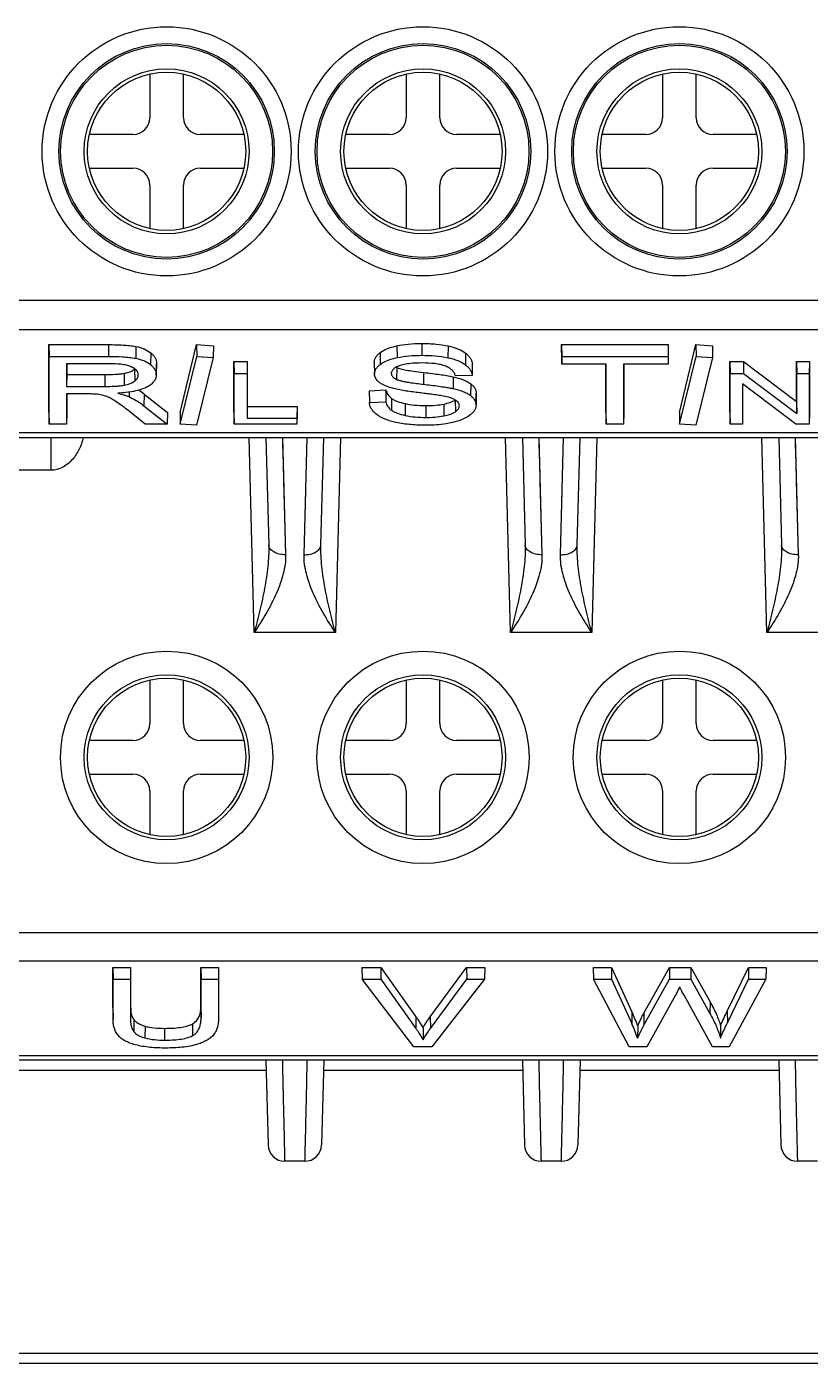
# Model space of a CAD drawing. Header units: millimetres. Extents: x 179 to 1020, y 292 to 886.
# Drawn here: x 363.58 to 386.87, y 593.04 to 632.74 of the extents above; entities that cross this region are included whole.
import ezdxf

# ---------------------------------------------------------------- set-up
doc = ezdxf.new("R2010")
doc.units = ezdxf.units.MM
doc.layers.add('TJ952-02-4P-T2SOLIDLINE', color=7, linetype='Continuous')
doc.layers.add('VF-51-P002SOLIDLINE', color=7, linetype='Continuous')

msp = doc.modelspace()

# ---------------------------------------------------------------- linework, layer by layer
at = {"layer": 'TJ952-02-4P-T2SOLIDLINE', "linetype": 'Continuous'}
for p, q in [((367.238, 631.337), (367.238, 630.041)), ((368.238, 630.041), (368.238, 631.337)), ((374.858, 631.337), (374.858, 630.041)), ((375.858, 630.041), (375.858, 631.337)), ((382.478, 631.337), (382.478, 630.041)), ((383.478, 630.041), (383.478, 631.337)), ((366.738, 629.541), (365.442, 629.541)), ((370.034, 629.541), (368.738, 629.541)), ((374.358, 629.541), (373.062, 629.541)), ((377.654, 629.541), (376.358, 629.541)), ((381.978, 629.541), (380.682, 629.541)), ((385.274, 629.541), (383.978, 629.541)), ((365.442, 628.541), (366.738, 628.541)), ((368.738, 628.541), (370.034, 628.541)), ((373.062, 628.541), (374.358, 628.541)), ((376.358, 628.541), (377.654, 628.541)), ((380.682, 628.541), (381.978, 628.541)), ((383.978, 628.541), (385.274, 628.541)), ((367.238, 628.041), (367.238, 626.745)), ((368.238, 626.745), (368.238, 628.041)), ((374.858, 628.041), (374.858, 626.745)), ((375.858, 626.745), (375.858, 628.041)), ((382.478, 628.041), (382.478, 626.745)), ((383.478, 626.745), (383.478, 628.041)), ((367.238, 613.337), (367.238, 612.041)), ((368.238, 612.041), (368.238, 613.337)), ((374.858, 613.337), (374.858, 612.041)), ((375.858, 612.041), (375.858, 613.337)), ((382.478, 613.337), (382.478, 612.041)), ((383.478, 612.041), (383.478, 613.337)), ((366.738, 611.541), (365.442, 611.541)), ((370.034, 611.541), (368.738, 611.541)), ((374.358, 611.541), (373.062, 611.541)), ((377.654, 611.541), (376.358, 611.541)), ((381.978, 611.541), (380.682, 611.541)), ((385.274, 611.541), (383.978, 611.541)), ((365.442, 610.541), (366.738, 610.541)), ((368.738, 610.541), (370.034, 610.541)), ((373.062, 610.541), (374.358, 610.541)), ((376.358, 610.541), (377.654, 610.541)), ((380.682, 610.541), (381.978, 610.541)), ((383.978, 610.541), (385.274, 610.541)), ((367.238, 610.041), (367.238, 608.745)), ((368.238, 608.745), (368.238, 610.041)), ((374.858, 610.041), (374.858, 608.745)), ((375.858, 608.745), (375.858, 610.041)), ((382.478, 610.041), (382.478, 608.745)), ((383.478, 608.745), (383.478, 610.041))]:
    msp.add_line(p, q, dxfattribs=at)
for centre, radius in [((367.738, 629.041), 2.45), ((367.738, 629.041), 2.35), ((375.358, 629.041), 2.45), ((375.358, 629.041), 2.35), ((382.978, 629.041), 2.45), ((382.978, 629.041), 2.35), ((367.738, 611.041), 2.45), ((367.738, 611.041), 2.35), ((375.358, 611.041), 2.45), ((375.358, 611.041), 2.35), ((382.978, 611.041), 2.45), ((382.978, 611.041), 2.35)]:
    msp.add_circle(centre, radius, dxfattribs=at)
for centre, start, end in [((366.738, 630.041), 270, 0), ((368.738, 630.041), 180, 270), ((374.358, 630.041), 270, 0), ((376.358, 630.041), 180, 270), ((381.978, 630.041), 270, 0), ((383.978, 630.041), 180, 270), ((366.738, 628.041), 0, 90), ((368.738, 628.041), 90, 180), ((374.358, 628.041), 0, 90), ((376.358, 628.041), 90, 180), ((381.978, 628.041), 0, 90), ((383.978, 628.041), 90, 180), ((366.738, 612.041), 270, 0), ((368.738, 612.041), 180, 270), ((374.358, 612.041), 270, 0), ((376.358, 612.041), 180, 270), ((381.978, 612.041), 270, 0), ((383.978, 612.041), 180, 270), ((366.738, 610.041), 0, 90), ((368.738, 610.041), 90, 180), ((374.358, 610.041), 0, 90), ((376.358, 610.041), 90, 180), ((381.978, 610.041), 0, 90), ((383.978, 610.041), 90, 180)]:
    msp.add_arc(centre, 0.5, start, end, dxfattribs=at)
at = {"layer": 'VF-51-P002SOLIDLINE', "linetype": 'Continuous'}
for p, q in [((352.743, 624.616), (402.86, 624.616)), ((353.033, 623.752), (402.573, 623.752)), ((375.319, 623.333), (375.319, 622.982)), ((364.238, 623.299), (366.012, 623.299)), ((364.238, 623.299), (364.244, 622.948)), ((364.238, 621.283), (364.238, 623.299)), ((364.244, 622.948), (366.012, 622.948)), ((364.244, 620.94), (364.244, 622.948)), ((366.012, 623.299), (366.012, 622.948)), ((366.825, 623.244), (366.823, 622.893)), ((367.268, 623.052), (367.263, 622.703)), ((368.138, 621.283), (368.629, 623.299)), ((368.145, 620.939), (368.635, 622.948)), ((368.629, 623.299), (369.126, 623.268)), ((368.629, 623.299), (368.635, 622.948)), ((369.119, 622.918), (368.629, 620.909)), ((368.635, 622.948), (369.119, 622.918)), ((369.126, 623.268), (369.119, 622.918)), ((374.083, 623.062), (374.088, 622.713)), ((374.585, 623.264), (374.587, 622.914)), ((376.102, 623.26), (376.1, 622.91)), ((376.625, 623.048), (376.62, 622.699)), ((379.478, 623.299), (382.649, 623.299)), ((379.478, 623.299), (379.484, 622.948)), ((379.478, 623.061), (379.478, 623.299)), ((379.478, 623.061), (379.484, 622.717)), ((379.484, 622.948), (382.643, 622.948)), ((379.484, 622.717), (379.484, 622.948)), ((382.649, 623.299), (382.643, 622.948)), ((382.649, 623.061), (382.643, 622.717)), ((382.643, 622.948), (382.643, 622.717)), ((382.649, 623.299), (382.649, 623.061)), ((382.978, 621.283), (383.469, 623.299)), ((382.985, 620.939), (383.475, 622.948)), ((383.469, 623.299), (383.966, 623.268)), ((383.469, 623.299), (383.475, 622.948)), ((383.959, 622.918), (383.469, 620.909)), ((383.475, 622.948), (383.959, 622.918)), ((383.966, 623.268), (383.959, 622.918)), ((366.034, 622.732), (364.762, 622.732)), ((364.762, 622.732), (364.762, 622.059)), ((364.768, 622.732), (364.768, 622.409)), ((366.784, 622.568), (366.789, 622.218)), ((367.436, 622.749), (367.43, 622.402)), ((367.43, 622.396), (367.436, 622.743)), ((369.738, 622.795), (370.135, 622.795)), ((369.738, 622.795), (369.744, 622.444)), ((369.738, 621.283), (369.738, 622.795)), ((370.135, 622.795), (370.129, 622.444)), ((370.135, 622.795), (370.135, 621.462)), ((373.911, 622.778), (373.917, 622.426)), ((373.911, 622.773), (373.911, 622.778)), ((374.576, 622.617), (374.573, 622.267)), ((376.822, 622.731), (376.816, 622.387)), ((380.802, 622.717), (379.484, 622.717)), ((380.796, 621.283), (380.796, 622.717)), ((380.802, 620.94), (380.802, 622.717)), ((382.643, 622.717), (381.319, 622.717)), ((381.319, 622.717), (381.319, 620.94)), ((381.326, 622.717), (381.326, 621.283)), ((384.478, 622.795), (384.886, 622.795)), ((384.478, 622.795), (384.484, 622.444)), ((384.478, 621.283), (384.478, 622.795)), ((384.886, 622.795), (384.883, 622.444)), ((384.886, 622.795), (386.461, 621.608)), ((386.461, 622.795), (386.842, 622.795)), ((386.461, 622.795), (386.467, 622.444)), ((386.461, 621.608), (386.461, 622.795)), ((386.842, 622.795), (386.836, 622.444)), ((386.842, 622.795), (386.842, 621.283)), ((364.768, 622.409), (364.762, 622.059)), ((364.768, 622.409), (365.905, 622.409)), ((365.905, 622.409), (365.905, 622.059)), ((366.473, 622.447), (366.475, 622.096)), ((366.896, 622.405), (366.896, 622.402)), ((369.744, 622.444), (370.129, 622.444)), ((369.744, 620.94), (369.744, 622.444)), ((370.129, 622.444), (370.129, 621.111)), ((373.917, 622.426), (373.917, 622.431)), ((374.415, 622.451), (374.415, 622.448)), ((375.374, 622.473), (375.372, 622.122)), ((376.259, 622.344), (376.257, 621.993)), ((376.816, 622.387), (376.32, 622.368)), ((376.775, 622.138), (376.77, 621.789)), ((384.484, 622.444), (384.883, 622.444)), ((384.484, 620.94), (384.484, 622.444)), ((386.438, 620.94), (384.853, 622.134)), ((384.853, 622.134), (384.853, 620.94)), ((384.859, 622.13), (384.859, 621.283)), ((384.883, 622.444), (386.467, 621.251)), ((386.467, 622.444), (386.836, 622.444)), ((386.467, 621.251), (386.467, 622.444)), ((386.836, 622.444), (386.836, 620.94)), ((364.762, 622.059), (365.905, 622.059)), ((365.382, 621.835), (364.762, 621.835)), ((364.762, 621.835), (364.762, 620.94)), ((364.768, 621.835), (364.768, 621.283)), ((366.625, 621.89), (366.624, 621.749)), ((367.068, 621.832), (367.063, 621.483)), ((367.068, 621.832), (367.764, 621.283)), ((373.758, 621.931), (374.258, 621.953)), ((373.758, 621.931), (373.765, 621.58)), ((374.258, 621.953), (374.252, 621.602)), ((376.942, 621.853), (376.936, 621.505)), ((376.936, 621.501), (376.942, 621.848)), ((367.101, 620.94), (366.573, 621.358)), ((367.063, 621.483), (367.752, 620.94)), ((370.135, 621.462), (370.129, 621.111)), ((370.135, 621.462), (371.613, 621.462)), ((371.613, 621.462), (371.607, 621.111)), ((371.613, 621.462), (371.613, 621.283)), ((373.765, 621.58), (374.252, 621.602)), ((374.421, 621.704), (374.417, 621.355)), ((374.825, 621.547), (374.823, 621.197)), ((375.439, 621.488), (375.439, 621.137)), ((375.974, 621.534), (375.976, 621.183)), ((376.318, 621.657), (376.322, 621.308)), ((376.438, 621.486), (376.438, 621.483)), ((376.438, 621.483), (376.438, 621.486)), ((386.461, 621.608), (386.467, 621.251)), ((364.238, 621.283), (364.244, 620.94)), ((364.762, 620.94), (364.244, 620.94)), ((364.768, 621.283), (364.762, 620.94)), ((367.752, 620.94), (367.101, 620.94)), ((367.764, 621.283), (367.752, 620.94)), ((368.138, 621.283), (368.145, 620.939)), ((368.629, 620.909), (368.145, 620.939)), ((369.738, 621.283), (369.744, 620.94)), ((371.607, 620.94), (369.744, 620.94)), ((370.129, 621.111), (371.607, 621.111)), ((371.613, 621.283), (371.607, 620.94)), ((371.607, 621.111), (371.607, 620.94)), ((380.796, 621.283), (380.802, 620.94)), ((381.319, 620.94), (380.802, 620.94)), ((381.326, 621.283), (381.319, 620.94)), ((382.978, 621.283), (382.985, 620.939)), ((383.469, 620.909), (382.985, 620.939)), ((384.478, 621.283), (384.484, 620.94)), ((384.853, 620.94), (384.484, 620.94)), ((384.859, 621.283), (384.853, 620.94)), ((386.836, 620.94), (386.438, 620.94)), ((386.842, 621.283), (386.836, 620.94)), ((351.477, 620.541), (405.55, 620.541)), ((404.919, 620.677), (353.243, 620.677)), ((364.299, 620.541), (364.299, 619.567)), ((370.342, 614.751), (370.191, 620.542)), ((370.691, 620.541), (370.774, 617.351)), ((371.178, 620.541), (371.274, 617.057)), ((371.823, 617.057), (371.919, 620.541)), ((372.322, 617.351), (372.406, 620.541)), ((372.906, 620.542), (372.754, 614.751)), ((377.962, 614.751), (377.811, 620.542)), ((378.311, 620.541), (378.394, 617.351)), ((378.798, 620.541), (378.894, 617.057)), ((379.443, 617.057), (379.539, 620.541)), ((379.942, 617.351), (380.026, 620.541)), ((380.526, 620.542), (380.374, 614.751)), ((385.582, 614.751), (385.431, 620.542)), ((385.931, 620.541), (386.014, 617.351)), ((386.418, 620.541), (386.514, 617.057)), ((371.914, 620.374), (371.917, 620.468)), ((379.534, 620.374), (379.537, 620.468)), ((364.299, 619.567), (359.084, 619.567)), ((371.865, 618.587), (371.875, 618.949)), ((379.485, 618.587), (379.495, 618.949)), ((371.833, 617.437), (371.865, 618.587)), ((379.453, 617.437), (379.485, 618.587)), ((371.242, 618.191), (371.274, 617.057)), ((378.862, 618.191), (378.894, 617.057)), ((386.482, 618.191), (386.514, 617.057)), ((372.754, 614.751), (370.342, 614.751)), ((380.374, 614.751), (377.962, 614.751)), ((387.994, 614.751), (385.582, 614.751)), ((359.564, 605.834), (405.05, 605.834)), ((359.564, 604.997), (405.05, 604.997)), ((366.138, 604.799), (366.668, 604.799)), ((366.138, 604.799), (366.144, 604.448)), ((366.138, 603.634), (366.138, 604.799)), ((366.668, 604.799), (366.662, 604.448)), ((366.668, 604.799), (366.668, 603.636)), ((368.755, 604.799), (369.284, 604.799)), ((368.755, 604.799), (368.761, 604.448)), ((368.755, 603.636), (368.755, 604.799)), ((369.284, 604.799), (369.278, 604.448)), ((369.284, 604.799), (369.284, 603.634)), ((373.535, 604.799), (374.108, 604.799)), ((373.535, 604.799), (373.545, 604.448)), ((374.108, 604.799), (374.104, 604.448)), ((374.108, 604.799), (375.148, 603.335)), ((375.574, 603.335), (376.654, 604.799)), ((376.654, 604.799), (377.194, 604.799)), ((376.654, 604.799), (376.658, 604.448)), ((377.194, 604.799), (377.185, 604.448)), ((380.418, 604.799), (380.961, 604.799)), ((380.418, 604.799), (380.427, 604.448)), ((380.961, 604.799), (380.957, 604.448)), ((380.961, 604.799), (381.57, 603.478)), ((381.919, 603.438), (382.68, 604.799)), ((382.68, 604.799), (383.319, 604.799)), ((382.68, 604.799), (382.685, 604.448)), ((383.319, 604.799), (383.314, 604.448)), ((383.319, 604.799), (383.892, 603.779)), ((384.402, 603.504), (385.029, 604.799)), ((385.029, 604.799), (385.562, 604.799)), ((385.029, 604.799), (385.034, 604.448)), ((385.562, 604.799), (385.553, 604.448)), ((366.144, 604.448), (366.662, 604.448)), ((366.144, 603.287), (366.144, 604.448)), ((366.662, 604.448), (366.662, 603.288)), ((368.761, 604.448), (369.278, 604.448)), ((368.761, 603.288), (368.761, 604.448)), ((369.278, 604.448), (369.278, 603.287)), ((373.545, 604.448), (374.104, 604.448)), ((375.089, 602.44), (373.545, 604.448)), ((374.104, 604.448), (375.142, 602.986)), ((375.579, 602.986), (376.658, 604.448)), ((377.185, 604.448), (375.624, 602.44)), ((376.658, 604.448), (377.185, 604.448)), ((380.427, 604.448), (380.957, 604.448)), ((381.484, 602.44), (380.427, 604.448)), ((380.957, 604.448), (381.564, 603.129)), ((381.925, 603.089), (382.685, 604.448)), ((382.685, 604.448), (383.314, 604.448)), ((383.314, 604.448), (383.886, 603.43)), ((384.408, 603.156), (385.034, 604.448)), ((385.553, 604.448), (384.46, 602.44)), ((385.034, 604.448), (385.553, 604.448)), ((382.863, 603.973), (382.016, 602.44)), ((383.959, 602.44), (383.117, 603.973)), ((366.138, 603.634), (366.145, 603.263)), ((366.139, 603.611), (366.138, 603.634)), ((366.668, 603.636), (366.662, 603.288)), ((368.755, 603.636), (368.761, 603.288)), ((369.284, 603.634), (369.278, 603.287)), ((369.284, 603.634), (369.284, 603.612)), ((381.57, 603.478), (381.564, 603.129)), ((383.892, 603.779), (383.886, 603.43)), ((384.402, 603.504), (384.408, 603.156)), ((366.145, 603.263), (366.144, 603.287)), ((366.763, 603.248), (366.758, 602.899)), ((368.507, 603.123), (368.511, 602.773)), ((369.278, 603.287), (369.278, 603.264)), ((375.148, 603.335), (375.142, 602.986)), ((375.574, 603.335), (375.579, 602.986)), ((381.739, 603.065), (381.738, 602.703)), ((381.919, 603.438), (381.925, 603.089)), ((384.203, 603.065), (384.202, 602.7)), ((367.095, 603.057), (367.093, 602.706)), ((367.674, 602.99), (367.674, 602.639)), ((375.358, 603.005), (375.358, 602.646)), ((375.624, 602.44), (375.089, 602.44)), ((382.016, 602.44), (381.484, 602.44)), ((384.46, 602.44), (383.959, 602.44)), ((405.05, 602.177), (359.662, 602.177)), ((405.05, 602.041), (359.662, 602.041)), ((370.691, 602.041), (370.756, 599.528)), ((372.406, 602.041), (372.34, 599.528)), ((378.311, 602.041), (378.376, 599.528)), ((380.026, 602.041), (379.96, 599.528)), ((385.931, 602.041), (385.996, 599.528)), ((354.6, 601.749), (370.698, 601.749)), ((372.398, 601.749), (378.318, 601.749)), ((380.018, 601.749), (385.938, 601.749)), ((371.84, 599.041), (371.256, 599.041)), ((379.46, 599.041), (378.876, 599.041)), ((387.08, 599.041), (386.496, 599.041)), ((393.137, 593.333), (344.822, 593.333)), ((342.05, 593.041), (393.137, 593.041))]:
    msp.add_line(p, q, dxfattribs=at)
for points in [[(371.183, 620.371), (371.192, 620.04), (371.198, 619.808)], [(378.803, 620.371), (378.812, 620.04), (378.818, 619.808)], [(386.423, 620.371), (386.432, 620.04), (386.438, 619.808)], [(371.198, 619.808), (371.214, 619.23), (371.223, 618.898), (371.242, 618.191)], [(378.818, 619.808), (378.834, 619.23), (378.843, 618.898), (378.862, 618.191)], [(386.438, 619.808), (386.454, 619.23), (386.463, 618.898), (386.482, 618.191)]]:
    msp.add_lwpolyline(points, dxfattribs=at)
for centre, radius in [((367.738, 629.041), 3.701), ((375.358, 629.041), 3.701), ((382.978, 629.041), 3.701), ((367.738, 629.041), 3.201), ((367.738, 629.041), 3.15), ((375.358, 629.041), 3.201), ((375.358, 629.041), 3.15), ((382.978, 629.041), 3.201), ((382.978, 629.041), 3.15)]:
    msp.add_circle(centre, radius, dxfattribs=at)
for centre, radius, start, end in [((366.512, 622.919), 0.445, 307.7675, 309.6266), ((374.805, 623.119), 0.552, 243.1515, 245.4738), ((374.86, 622.07), 0.634, 116.9536, 117.5363), ((366.713, 622.402), 0.183, 0.9514, 12.9688), ((374.557, 622.448), 0.142, 165.6035, 179.0056), ((365.628, 619.965), 2.358, 52.356, 57.2086), ((376.285, 621.483), 0.154, 0.988, 13.848), ((376.645, 621.505), 0.291, 359.9608, 8.1626), ((376.819, 601.288), 5.231, 19.8595, 24.7433), ((376.808, 600.938), 5.236, 19.6957, 24.7392), ((371.256, 599.541), 0.5, 181.5, 270), ((371.84, 599.541), 0.5, 270, 358.5), ((378.876, 599.541), 0.5, 181.5, 270), ((379.46, 599.541), 0.5, 270, 358.5), ((386.496, 599.541), 0.5, 181.5, 270)]:
    msp.add_arc(centre, radius, start, end, dxfattribs=at)
for centre in [(367.738, 611.04), (375.358, 611.04), (382.978, 611.04)]:
    msp.add_ellipse(centre, major_axis=(0, 3.155), ratio=1, dxfattribs=at)
for points, knots in [([(374.585, 623.264), (374.696, 623.287), (374.94, 623.323), (375.186, 623.333), (375.319, 623.333)], [0, 0, 0, 0, 0.459211, 1, 1, 1, 1]), ([(375.319, 623.333), (375.464, 623.333), (375.727, 623.323), (375.987, 623.285), (376.102, 623.26)], [0, 0, 0, 0, 0.553545, 1, 1, 1, 1]), ([(366.012, 623.299), (366.156, 623.299), (366.365, 623.295), (366.636, 623.273), (366.763, 623.256), (366.825, 623.244)], [0, 0, 0, 0, 0.529805, 0.767173, 1, 1, 1, 1]), ([(366.012, 622.948), (366.149, 622.948), (366.354, 622.944), (366.624, 622.924), (366.758, 622.906), (366.823, 622.893)], [0, 0, 0, 0, 0.504496, 0.754767, 1, 1, 1, 1]), ([(366.825, 623.244), (366.909, 623.228), (367.066, 623.184), (367.209, 623.101), (367.268, 623.052)], [0, 0, 0, 0, 0.525005, 1, 1, 1, 1]), ([(367.268, 623.052), (367.294, 623.031), (367.341, 622.986), (367.396, 622.911), (367.429, 622.831), (367.436, 622.776), (367.436, 622.749)], [0, 0, 0, 0, 0.282567, 0.53893, 0.774792, 1, 1, 1, 1]), ([(373.911, 622.778), (373.911, 622.803), (373.918, 622.854), (373.952, 622.929), (374.008, 623), (374.056, 623.042), (374.083, 623.062)], [0, 0, 0, 0, 0.215828, 0.447717, 0.707133, 1, 1, 1, 1]), ([(374.083, 623.062), (374.145, 623.11), (374.308, 623.195), (374.484, 623.243), (374.585, 623.264)], [0, 0, 0, 0, 0.430255, 1, 1, 1, 1]), ([(374.088, 622.713), (374.154, 622.764), (374.317, 622.846), (374.492, 622.894), (374.587, 622.914)], [0, 0, 0, 0, 0.46097, 1, 1, 1, 1]), ([(374.587, 622.914), (374.706, 622.938), (374.949, 622.973), (375.195, 622.982), (375.319, 622.982)], [0, 0, 0, 0, 0.49302, 1, 1, 1, 1]), ([(375.319, 622.982), (375.452, 622.982), (375.714, 622.973), (375.974, 622.937), (376.1, 622.91)], [0, 0, 0, 0, 0.507012, 1, 1, 1, 1]), ([(376.102, 623.26), (376.207, 623.238), (376.391, 623.187), (376.56, 623.098), (376.625, 623.048)], [0, 0, 0, 0, 0.569446, 1, 1, 1, 1]), ([(376.625, 623.048), (376.653, 623.027), (376.703, 622.982), (376.765, 622.905), (376.807, 622.821), (376.82, 622.761), (376.822, 622.731)], [0, 0, 0, 0, 0.271859, 0.52636, 0.766355, 1, 1, 1, 1]), ([(366.686, 622.639), (366.64, 622.66), (366.537, 622.691), (366.319, 622.726), (366.148, 622.732), (366.034, 622.732)], [0, 0, 0, 0, 0.230165, 0.480756, 1, 1, 1, 1]), ([(366.473, 622.447), (366.535, 622.458), (366.644, 622.485), (366.745, 622.537), (366.784, 622.568)], [0, 0, 0, 0, 0.561923, 1, 1, 1, 1]), ([(366.828, 622.549), (366.819, 622.558), (366.776, 622.594), (366.726, 622.621), (366.686, 622.639)], [0, 0, 0, 0, 0.22724, 1, 1, 1, 1]), ([(366.823, 622.893), (366.909, 622.877), (367.066, 622.832), (367.207, 622.75), (367.263, 622.703)], [0, 0, 0, 0, 0.544892, 1, 1, 1, 1]), ([(366.892, 622.443), (366.887, 622.462), (366.871, 622.501), (366.844, 622.534), (366.828, 622.549)], [0, 0, 0, 0, 0.470344, 1, 1, 1, 1]), ([(367.263, 622.703), (367.289, 622.681), (367.336, 622.637), (367.39, 622.562), (367.423, 622.483), (367.43, 622.428), (367.43, 622.402)], [0, 0, 0, 0, 0.283937, 0.540686, 0.776007, 1, 1, 1, 1]), ([(373.917, 622.431), (373.917, 622.456), (373.925, 622.508), (373.959, 622.582), (374.015, 622.652), (374.062, 622.693), (374.088, 622.713)], [0, 0, 0, 0, 0.22077, 0.45497, 0.713294, 1, 1, 1, 1]), ([(374.567, 622.633), (374.548, 622.623), (374.514, 622.603), (374.469, 622.567), (374.436, 622.528), (374.423, 622.498), (374.42, 622.484)], [0, 0, 0, 0, 0.293176, 0.557225, 0.790833, 1, 1, 1, 1]), ([(374.636, 622.664), (374.631, 622.662), (374.609, 622.653), (374.588, 622.644), (374.572, 622.636)], [0, 0, 0, 0, 0.255918, 1, 1, 1, 1]), ([(374.576, 622.617), (374.594, 622.609), (374.634, 622.595), (374.726, 622.57), (374.874, 622.54), (375.1, 622.506), (375.273, 622.484), (375.374, 622.473)], [0, 0, 0, 0, 0.071469, 0.155546, 0.35286, 0.627675, 1, 1, 1, 1]), ([(375.341, 622.754), (375.218, 622.754), (375.035, 622.749), (374.8, 622.715), (374.688, 622.685), (374.636, 622.664)], [0, 0, 0, 0, 0.515952, 0.766743, 1, 1, 1, 1]), ([(376.039, 622.656), (375.989, 622.677), (375.879, 622.709), (375.645, 622.747), (375.463, 622.754), (375.341, 622.754)], [0, 0, 0, 0, 0.231796, 0.481868, 1, 1, 1, 1]), ([(376.32, 622.368), (376.314, 622.396), (376.293, 622.454), (376.236, 622.533), (376.15, 622.604), (376.079, 622.64), (376.039, 622.656)], [0, 0, 0, 0, 0.205761, 0.432309, 0.694405, 1, 1, 1, 1]), ([(376.1, 622.91), (376.199, 622.889), (376.381, 622.839), (376.551, 622.752), (376.62, 622.699)], [0, 0, 0, 0, 0.539083, 1, 1, 1, 1]), ([(376.62, 622.699), (376.649, 622.677), (376.7, 622.631), (376.761, 622.554), (376.801, 622.472), (376.813, 622.415), (376.816, 622.387)], [0, 0, 0, 0, 0.285038, 0.542326, 0.77764, 1, 1, 1, 1]), ([(365.905, 622.409), (366.005, 622.409), (366.151, 622.412), (366.34, 622.427), (366.429, 622.439), (366.473, 622.447)], [0, 0, 0, 0, 0.526068, 0.765187, 1, 1, 1, 1]), ([(366.475, 622.096), (366.535, 622.107), (366.645, 622.134), (366.748, 622.186), (366.789, 622.218)], [0, 0, 0, 0, 0.541475, 1, 1, 1, 1]), ([(366.789, 622.218), (366.805, 622.231), (366.836, 622.258), (366.871, 622.303), (366.892, 622.352), (366.896, 622.385), (366.896, 622.402)], [0, 0, 0, 0, 0.286573, 0.544125, 0.778258, 1, 1, 1, 1]), ([(367.43, 622.396), (367.429, 622.363), (367.417, 622.295), (367.363, 622.198), (367.273, 622.112), (367.198, 622.065), (367.156, 622.043)], [0, 0, 0, 0, 0.209603, 0.437179, 0.698743, 1, 1, 1, 1]), ([(374.055, 622.181), (374.034, 622.198), (373.995, 622.234), (373.95, 622.295), (373.924, 622.36), (373.918, 622.404), (373.917, 622.426)], [0, 0, 0, 0, 0.285229, 0.541736, 0.776443, 1, 1, 1, 1]), ([(374.48, 621.994), (374.4, 622.016), (374.284, 622.053), (374.143, 622.12), (374.082, 622.16), (374.055, 622.181)], [0, 0, 0, 0, 0.535457, 0.779113, 1, 1, 1, 1]), ([(374.415, 622.448), (374.415, 622.431), (374.422, 622.394), (374.454, 622.344), (374.506, 622.3), (374.549, 622.277), (374.573, 622.267)], [0, 0, 0, 0, 0.20364, 0.428393, 0.692934, 1, 1, 1, 1]), ([(374.573, 622.267), (374.586, 622.26), (374.616, 622.249), (374.677, 622.231), (374.758, 622.212), (374.858, 622.193), (374.993, 622.171), (375.165, 622.147), (375.303, 622.13), (375.372, 622.122)], [0, 0, 0, 0, 0.055821, 0.114626, 0.236537, 0.361349, 0.487691, 0.742891, 1, 1, 1, 1]), ([(375.372, 622.122), (375.447, 622.113), (375.597, 622.096), (375.82, 622.067), (376.004, 622.04), (376.15, 622.015), (376.222, 622.001), (376.257, 621.993)], [0, 0, 0, 0, 0.252642, 0.504367, 0.75439, 0.878139, 1, 1, 1, 1]), ([(375.374, 622.473), (375.463, 622.462), (375.624, 622.443), (375.853, 622.413), (376.06, 622.383), (376.194, 622.359), (376.259, 622.344)], [0, 0, 0, 0, 0.300362, 0.544745, 0.77431, 1, 1, 1, 1]), ([(376.259, 622.344), (376.358, 622.321), (376.499, 622.281), (376.67, 622.206), (376.743, 622.162), (376.775, 622.138)], [0, 0, 0, 0, 0.545103, 0.783692, 1, 1, 1, 1]), ([(376.775, 622.138), (376.8, 622.119), (376.846, 622.08), (376.901, 622.01), (376.935, 621.933), (376.942, 621.879), (376.942, 621.853)], [0, 0, 0, 0, 0.275384, 0.529877, 0.767823, 1, 1, 1, 1]), ([(365.677, 621.824), (365.652, 621.826), (365.603, 621.83), (365.505, 621.834), (365.431, 621.835), (365.382, 621.835)], [0, 0, 0, 0, 0.248383, 0.498529, 1, 1, 1, 1]), ([(365.919, 621.77), (365.9, 621.777), (365.821, 621.8), (365.739, 621.816), (365.677, 621.824)], [0, 0, 0, 0, 0.240116, 1, 1, 1, 1]), ([(365.905, 622.059), (366.001, 622.059), (366.145, 622.061), (366.335, 622.075), (366.429, 622.087), (366.475, 622.096)], [0, 0, 0, 0, 0.504145, 0.754342, 1, 1, 1, 1]), ([(366.189, 621.635), (366.149, 621.661), (366.062, 621.713), (365.969, 621.754), (365.919, 621.77)], [0, 0, 0, 0, 0.477521, 1, 1, 1, 1]), ([(367.156, 622.043), (367.097, 622.011), (366.965, 621.959), (366.751, 621.908), (366.522, 621.874), (366.365, 621.86), (366.285, 621.855)], [0, 0, 0, 0, 0.225053, 0.473304, 0.733804, 1, 1, 1, 1]), ([(366.285, 621.855), (366.345, 621.841), (366.432, 621.818), (366.545, 621.782), (366.598, 621.761), (366.624, 621.749)], [0, 0, 0, 0, 0.514431, 0.762969, 1, 1, 1, 1]), ([(366.624, 621.749), (366.665, 621.73), (366.819, 621.654), (366.963, 621.559), (367.063, 621.483)], [0, 0, 0, 0, 0.266041, 1, 1, 1, 1]), ([(374.258, 621.953), (374.268, 621.906), (374.306, 621.81), (374.378, 621.736), (374.421, 621.704)], [0, 0, 0, 0, 0.470989, 1, 1, 1, 1]), ([(375.252, 621.869), (375.121, 621.885), (374.925, 621.91), (374.668, 621.952), (374.542, 621.978), (374.48, 621.994)], [0, 0, 0, 0, 0.506307, 0.756122, 1, 1, 1, 1]), ([(375.964, 621.771), (375.935, 621.776), (375.877, 621.786), (375.759, 621.804), (375.61, 621.824), (375.431, 621.847), (375.312, 621.862), (375.252, 621.869)], [0, 0, 0, 0, 0.123213, 0.247564, 0.497605, 0.748547, 1, 1, 1, 1]), ([(376.327, 621.65), (376.303, 621.666), (376.248, 621.693), (376.128, 621.736), (376.031, 621.758), (375.964, 621.771)], [0, 0, 0, 0, 0.224188, 0.470871, 1, 1, 1, 1]), ([(376.257, 621.993), (376.354, 621.971), (376.493, 621.932), (376.663, 621.858), (376.738, 621.813), (376.77, 621.789)], [0, 0, 0, 0, 0.534603, 0.778901, 1, 1, 1, 1]), ([(376.77, 621.789), (376.814, 621.756), (376.871, 621.702), (376.918, 621.613), (376.93, 621.569), (376.933, 621.547)], [0, 0, 0, 0, 0.542077, 0.778242, 1, 1, 1, 1]), ([(366.573, 621.358), (366.512, 621.406), (366.387, 621.502), (366.257, 621.592), (366.189, 621.635)], [0, 0, 0, 0, 0.491656, 1, 1, 1, 1]), ([(373.981, 621.223), (373.949, 621.248), (373.89, 621.3), (373.821, 621.389), (373.778, 621.483), (373.766, 621.549), (373.765, 621.58)], [0, 0, 0, 0, 0.28599, 0.543435, 0.778088, 1, 1, 1, 1]), ([(374.252, 621.602), (374.262, 621.557), (374.3, 621.461), (374.373, 621.387), (374.417, 621.355)], [0, 0, 0, 0, 0.46038, 1, 1, 1, 1]), ([(374.417, 621.355), (374.443, 621.335), (374.501, 621.3), (374.636, 621.243), (374.746, 621.213), (374.823, 621.197)], [0, 0, 0, 0, 0.220681, 0.464872, 1, 1, 1, 1]), ([(374.421, 621.704), (374.447, 621.685), (374.504, 621.651), (374.637, 621.594), (374.748, 621.564), (374.825, 621.547)], [0, 0, 0, 0, 0.217178, 0.456343, 1, 1, 1, 1]), ([(374.825, 621.547), (374.915, 621.527), (375.119, 621.497), (375.325, 621.488), (375.439, 621.488)], [0, 0, 0, 0, 0.447995, 1, 1, 1, 1]), ([(375.439, 621.488), (375.538, 621.488), (375.717, 621.495), (375.895, 621.519), (375.974, 621.534)], [0, 0, 0, 0, 0.553199, 1, 1, 1, 1]), ([(375.974, 621.534), (376.039, 621.547), (376.157, 621.576), (376.27, 621.625), (376.316, 621.656)], [0, 0, 0, 0, 0.54278, 1, 1, 1, 1]), ([(376.322, 621.308), (376.34, 621.32), (376.372, 621.345), (376.41, 621.388), (376.433, 621.435), (376.438, 621.467), (376.438, 621.483)], [0, 0, 0, 0, 0.29132, 0.550961, 0.78313, 1, 1, 1, 1]), ([(376.434, 621.52), (376.428, 621.545), (376.399, 621.597), (376.353, 621.633), (376.327, 621.65)], [0, 0, 0, 0, 0.451827, 1, 1, 1, 1]), ([(376.936, 621.501), (376.936, 621.474), (376.927, 621.419), (376.889, 621.341), (376.83, 621.268), (376.781, 621.225), (376.754, 621.204)], [0, 0, 0, 0, 0.220913, 0.455999, 0.714625, 1, 1, 1, 1]), ([(374.554, 620.985), (374.445, 621.008), (374.243, 621.065), (374.057, 621.164), (373.981, 621.223)], [0, 0, 0, 0, 0.539683, 1, 1, 1, 1]), ([(375.464, 620.905), (375.309, 620.905), (375.005, 620.915), (374.701, 620.954), (374.554, 620.985)], [0, 0, 0, 0, 0.506652, 1, 1, 1, 1]), ([(374.823, 621.197), (374.922, 621.175), (375.127, 621.145), (375.334, 621.137), (375.439, 621.137)], [0, 0, 0, 0, 0.492523, 1, 1, 1, 1]), ([(375.439, 621.137), (375.53, 621.137), (375.71, 621.143), (375.889, 621.166), (375.976, 621.183)], [0, 0, 0, 0, 0.506021, 1, 1, 1, 1]), ([(376.23, 620.984), (376.169, 620.97), (375.917, 620.922), (375.658, 620.905), (375.464, 620.905)], [0, 0, 0, 0, 0.242975, 1, 1, 1, 1]), ([(375.976, 621.183), (376.04, 621.196), (376.16, 621.225), (376.275, 621.275), (376.322, 621.308)], [0, 0, 0, 0, 0.533795, 1, 1, 1, 1]), ([(376.754, 621.204), (376.685, 621.15), (376.514, 621.059), (376.33, 621.006), (376.23, 620.984)], [0, 0, 0, 0, 0.461031, 1, 1, 1, 1]), ([(365.256, 620.539), (365.231, 620.42), (365.154, 620.185), (364.984, 619.927), (364.806, 619.757), (364.653, 619.654), (364.482, 619.585), (364.36, 619.567), (364.299, 619.567)], [0, 0, 0, 0, 0.249932, 0.49969, 0.624858, 0.749988, 0.875041, 1, 1, 1, 1]), ([(370.774, 617.351), (370.78, 617.137), (370.755, 616.704), (370.654, 616.056), (370.512, 615.404), (370.4, 614.969), (370.342, 614.751)], [0, 0, 0, 0, 0.242159, 0.490581, 0.743784, 1, 1, 1, 1]), ([(371.274, 617.057), (371.279, 616.869), (371.236, 616.578), (371.119, 616.202), (370.961, 615.807), (370.707, 615.317), (370.468, 614.94), (370.342, 614.751)], [0, 0, 0, 0, 0.224233, 0.344222, 0.468913, 0.729646, 1, 1, 1, 1]), ([(371.274, 617.057), (371.211, 617.056), (371.089, 617.068), (370.949, 617.119), (370.861, 617.181), (370.813, 617.232), (370.783, 617.29), (370.775, 617.331), (370.774, 617.351)], [0, 0, 0, 0, 0.301036, 0.574298, 0.695302, 0.805015, 0.905259, 1, 1, 1, 1]), ([(372.754, 614.751), (372.628, 614.94), (372.39, 615.317), (372.135, 615.807), (371.977, 616.202), (371.861, 616.578), (371.817, 616.869), (371.823, 617.057)], [0, 0, 0, 0, 0.270351, 0.531084, 0.655774, 0.775761, 1, 1, 1, 1]), ([(371.823, 617.057), (371.886, 617.056), (372.008, 617.068), (372.148, 617.119), (372.235, 617.181), (372.283, 617.232), (372.314, 617.29), (372.322, 617.331), (372.322, 617.351)], [0, 0, 0, 0, 0.301036, 0.574298, 0.695302, 0.805015, 0.905259, 1, 1, 1, 1]), ([(372.754, 614.751), (372.696, 614.969), (372.584, 615.404), (372.442, 616.056), (372.342, 616.704), (372.317, 617.137), (372.322, 617.351)], [0, 0, 0, 0, 0.256215, 0.509418, 0.757839, 1, 1, 1, 1]), ([(378.394, 617.351), (378.4, 617.137), (378.375, 616.704), (378.274, 616.056), (378.132, 615.404), (378.02, 614.969), (377.962, 614.751)], [0, 0, 0, 0, 0.242159, 0.490581, 0.743784, 1, 1, 1, 1]), ([(378.894, 617.057), (378.899, 616.869), (378.856, 616.578), (378.739, 616.202), (378.581, 615.807), (378.327, 615.317), (378.088, 614.94), (377.962, 614.751)], [0, 0, 0, 0, 0.224233, 0.344222, 0.468913, 0.729646, 1, 1, 1, 1]), ([(378.894, 617.057), (378.831, 617.056), (378.709, 617.068), (378.569, 617.119), (378.481, 617.181), (378.433, 617.232), (378.403, 617.29), (378.395, 617.331), (378.394, 617.351)], [0, 0, 0, 0, 0.301036, 0.574298, 0.695302, 0.805015, 0.905259, 1, 1, 1, 1]), ([(380.374, 614.751), (380.248, 614.94), (380.01, 615.317), (379.755, 615.807), (379.597, 616.202), (379.481, 616.578), (379.437, 616.869), (379.443, 617.057)], [0, 0, 0, 0, 0.270351, 0.531084, 0.655774, 0.775761, 1, 1, 1, 1]), ([(379.443, 617.057), (379.506, 617.056), (379.628, 617.068), (379.768, 617.119), (379.855, 617.181), (379.903, 617.232), (379.934, 617.29), (379.942, 617.331), (379.942, 617.351)], [0, 0, 0, 0, 0.301036, 0.574298, 0.695302, 0.805015, 0.905259, 1, 1, 1, 1]), ([(380.374, 614.751), (380.316, 614.969), (380.204, 615.404), (380.062, 616.056), (379.962, 616.704), (379.937, 617.137), (379.942, 617.351)], [0, 0, 0, 0, 0.256215, 0.509418, 0.757839, 1, 1, 1, 1]), ([(386.014, 617.351), (386.02, 617.137), (385.995, 616.704), (385.894, 616.056), (385.752, 615.404), (385.64, 614.969), (385.582, 614.751)], [0, 0, 0, 0, 0.242159, 0.490581, 0.743784, 1, 1, 1, 1]), ([(386.514, 617.057), (386.519, 616.869), (386.476, 616.578), (386.359, 616.202), (386.201, 615.807), (385.947, 615.317), (385.708, 614.94), (385.582, 614.751)], [0, 0, 0, 0, 0.224233, 0.344222, 0.468913, 0.729646, 1, 1, 1, 1]), ([(386.514, 617.057), (386.451, 617.056), (386.329, 617.068), (386.189, 617.119), (386.101, 617.181), (386.053, 617.232), (386.023, 617.29), (386.015, 617.331), (386.014, 617.351)], [0, 0, 0, 0, 0.301036, 0.574298, 0.695302, 0.805015, 0.905259, 1, 1, 1, 1]), ([(382.988, 604.226), (382.968, 604.183), (382.928, 604.098), (382.885, 604.014), (382.863, 603.973)], [0, 0, 0, 0, 0.497296, 1, 1, 1, 1]), ([(383.117, 603.973), (383.106, 603.994), (383.082, 604.036), (383.054, 604.088), (383.031, 604.13), (383.014, 604.162), (382.998, 604.193), (382.989, 604.214), (382.988, 604.226)], [0, 0, 0, 0, 0.25253, 0.50502, 0.631029, 0.756573, 0.880906, 1, 1, 1, 1]), ([(366.668, 603.636), (366.668, 603.598), (366.67, 603.528), (366.688, 603.395), (366.723, 603.299), (366.763, 603.248)], [0, 0, 0, 0, 0.278674, 0.518923, 1, 1, 1, 1]), ([(368.507, 603.123), (368.552, 603.147), (368.629, 603.207), (368.706, 603.331), (368.747, 603.475), (368.755, 603.58), (368.755, 603.636)], [0, 0, 0, 0, 0.256319, 0.476564, 0.719541, 1, 1, 1, 1]), ([(383.892, 603.779), (383.961, 603.656), (384.078, 603.423), (384.169, 603.179), (384.203, 603.065)], [0, 0, 0, 0, 0.5434, 1, 1, 1, 1]), ([(384.203, 603.065), (384.232, 603.14), (384.296, 603.287), (384.366, 603.432), (384.402, 603.504)], [0, 0, 0, 0, 0.497677, 1, 1, 1, 1]), ([(366.295, 602.783), (366.266, 602.818), (366.218, 602.894), (366.173, 603.017), (366.15, 603.14), (366.145, 603.223), (366.145, 603.263)], [0, 0, 0, 0, 0.269316, 0.519275, 0.761049, 1, 1, 1, 1]), ([(366.662, 603.288), (366.662, 603.256), (366.664, 603.19), (366.68, 603.056), (366.714, 602.954), (366.758, 602.899)], [0, 0, 0, 0, 0.242827, 0.487025, 1, 1, 1, 1]), ([(366.763, 603.248), (366.78, 603.227), (366.834, 603.173), (366.946, 603.105), (367.043, 603.071), (367.095, 603.057)], [0, 0, 0, 0, 0.212306, 0.578236, 1, 1, 1, 1]), ([(367.674, 602.99), (367.773, 602.99), (367.95, 602.995), (368.186, 603.021), (368.366, 603.062), (368.466, 603.101), (368.507, 603.123)], [0, 0, 0, 0, 0.349008, 0.623495, 0.835827, 1, 1, 1, 1]), ([(368.511, 602.773), (368.539, 602.788), (368.589, 602.822), (368.665, 602.902), (368.724, 603.014), (368.756, 603.152), (368.761, 603.243), (368.761, 603.288)], [0, 0, 0, 0, 0.15986, 0.299433, 0.545689, 0.775076, 1, 1, 1, 1]), ([(369.278, 603.264), (369.277, 603.186), (369.264, 603.067), (369.211, 602.913), (369.168, 602.84), (369.142, 602.806)], [0, 0, 0, 0, 0.482259, 0.732535, 1, 1, 1, 1]), ([(375.148, 603.335), (375.168, 603.306), (375.242, 603.199), (375.311, 603.088), (375.358, 603.005)], [0, 0, 0, 0, 0.269231, 1, 1, 1, 1]), ([(375.358, 603.005), (375.372, 603.031), (375.438, 603.145), (375.513, 603.253), (375.574, 603.335)], [0, 0, 0, 0, 0.227196, 1, 1, 1, 1]), ([(381.738, 602.703), (381.753, 602.735), (381.784, 602.8), (381.83, 602.896), (381.868, 602.977), (381.9, 603.041), (381.916, 603.074), (381.925, 603.089)], [0, 0, 0, 0, 0.249203, 0.498592, 0.748381, 0.873682, 1, 1, 1, 1]), ([(381.739, 603.065), (381.759, 603.109), (381.798, 603.192), (381.849, 603.299), (381.884, 603.371), (381.905, 603.412), (381.914, 603.429), (381.919, 603.438)], [0, 0, 0, 0, 0.349738, 0.663291, 0.858277, 0.929489, 1, 1, 1, 1]), ([(383.886, 603.43), (383.952, 603.312), (384.073, 603.075), (384.166, 602.825), (384.202, 602.7)], [0, 0, 0, 0, 0.508882, 1, 1, 1, 1]), ([(384.202, 602.7), (384.231, 602.777), (384.298, 602.93), (384.37, 603.08), (384.408, 603.156)], [0, 0, 0, 0, 0.496311, 1, 1, 1, 1]), ([(366.804, 602.502), (366.749, 602.517), (366.645, 602.55), (366.466, 602.63), (366.351, 602.715), (366.295, 602.783)], [0, 0, 0, 0, 0.289202, 0.555067, 1, 1, 1, 1]), ([(366.758, 602.899), (366.775, 602.878), (366.828, 602.824), (366.941, 602.756), (367.039, 602.721), (367.093, 602.706)], [0, 0, 0, 0, 0.209263, 0.574378, 1, 1, 1, 1]), ([(367.093, 602.706), (367.185, 602.68), (367.379, 602.647), (367.574, 602.639), (367.674, 602.639)], [0, 0, 0, 0, 0.488693, 1, 1, 1, 1]), ([(367.095, 603.057), (367.186, 603.031), (367.378, 602.998), (367.573, 602.99), (367.674, 602.99)], [0, 0, 0, 0, 0.480821, 1, 1, 1, 1]), ([(367.674, 602.639), (367.75, 602.639), (367.899, 602.642), (368.119, 602.66), (368.325, 602.698), (368.454, 602.743), (368.511, 602.773)], [0, 0, 0, 0, 0.263811, 0.524706, 0.775409, 1, 1, 1, 1]), ([(369.142, 602.806), (369.089, 602.738), (368.977, 602.652), (368.804, 602.569), (368.704, 602.533), (368.651, 602.516)], [0, 0, 0, 0, 0.446407, 0.712022, 1, 1, 1, 1]), ([(375.142, 602.986), (375.162, 602.958), (375.238, 602.848), (375.309, 602.733), (375.358, 602.646)], [0, 0, 0, 0, 0.254413, 1, 1, 1, 1]), ([(375.358, 602.646), (375.374, 602.675), (375.441, 602.792), (375.518, 602.904), (375.579, 602.986)], [0, 0, 0, 0, 0.24394, 1, 1, 1, 1]), ([(367.721, 602.405), (367.564, 602.405), (367.329, 602.413), (367.023, 602.452), (366.875, 602.483), (366.804, 602.502)], [0, 0, 0, 0, 0.509746, 0.759535, 1, 1, 1, 1]), ([(368.651, 602.516), (368.58, 602.494), (368.431, 602.458), (368.121, 602.414), (367.881, 602.405), (367.721, 602.405)], [0, 0, 0, 0, 0.237854, 0.487573, 1, 1, 1, 1]), ([(371.256, 599.041), (371.256, 599.043), (371.256, 599.052), (371.256, 599.069), (371.255, 599.097), (371.254, 599.149), (371.252, 599.231), (371.249, 599.346), (371.246, 599.481), (371.241, 599.695), (371.234, 600.001), (371.224, 600.413), (371.212, 600.889), (371.2, 601.439), (371.193, 601.831), (371.191, 602.041)], [0, 0, 0, 0, 0.002194, 0.008246, 0.017525, 0.029564, 0.060587, 0.099352, 0.144643, 0.195686, 0.313279, 0.450453, 0.608016, 0.789552, 1, 1, 1, 1]), ([(371.906, 602.041), (371.904, 601.831), (371.896, 601.439), (371.884, 600.889), (371.873, 600.413), (371.863, 600.001), (371.856, 599.695), (371.85, 599.481), (371.847, 599.346), (371.845, 599.231), (371.843, 599.149), (371.841, 599.097), (371.841, 599.069), (371.84, 599.052), (371.84, 599.043), (371.84, 599.041)], [0, 0, 0, 0, 0.210453, 0.391992, 0.549556, 0.686733, 0.804327, 0.855367, 0.900654, 0.939417, 0.970437, 0.982475, 0.991754, 0.997806, 1, 1, 1, 1]), ([(378.876, 599.041), (378.876, 599.043), (378.876, 599.052), (378.876, 599.069), (378.875, 599.097), (378.874, 599.149), (378.872, 599.231), (378.869, 599.346), (378.866, 599.481), (378.861, 599.695), (378.854, 600.001), (378.844, 600.413), (378.832, 600.889), (378.82, 601.439), (378.813, 601.831), (378.811, 602.041)], [0, 0, 0, 0, 0.002194, 0.008246, 0.017525, 0.029564, 0.060587, 0.099352, 0.144643, 0.195686, 0.313279, 0.450453, 0.608016, 0.789553, 1, 1, 1, 1]), ([(379.526, 602.041), (379.524, 601.831), (379.516, 601.439), (379.504, 600.889), (379.493, 600.413), (379.483, 600.001), (379.476, 599.695), (379.47, 599.481), (379.467, 599.346), (379.465, 599.231), (379.463, 599.149), (379.461, 599.097), (379.461, 599.069), (379.46, 599.052), (379.46, 599.043), (379.46, 599.041)], [0, 0, 0, 0, 0.210453, 0.391992, 0.549556, 0.686733, 0.804327, 0.855367, 0.900654, 0.939417, 0.970437, 0.982475, 0.991754, 0.997806, 1, 1, 1, 1]), ([(386.496, 599.041), (386.496, 599.043), (386.496, 599.052), (386.496, 599.069), (386.495, 599.097), (386.494, 599.149), (386.492, 599.231), (386.489, 599.346), (386.486, 599.481), (386.481, 599.695), (386.474, 600.001), (386.464, 600.413), (386.452, 600.889), (386.44, 601.439), (386.433, 601.831), (386.431, 602.041)], [0, 0, 0, 0, 0.002194, 0.008246, 0.017525, 0.029564, 0.060587, 0.099352, 0.144643, 0.195686, 0.313279, 0.450454, 0.608016, 0.789553, 1, 1, 1, 1])]:
    msp.add_open_spline(points, degree=3, knots=knots, dxfattribs=at)

doc.saveas('drawing.dxf')
